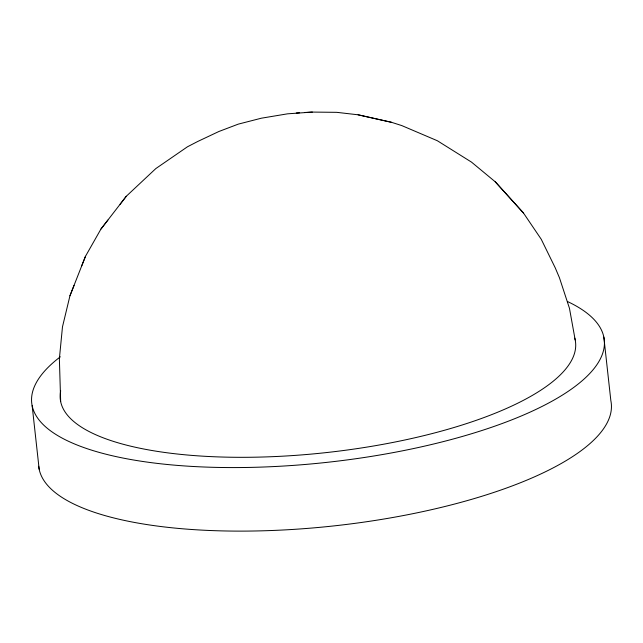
<?xml version="1.0" encoding="UTF-8"?>
<svg xmlns="http://www.w3.org/2000/svg" width="643" height="643" viewBox="0 0 643 643"><rect width="100%" height="100%" fill="white"/><g stroke="black" fill="none" stroke-linecap="round" stroke-linejoin="round"><path stroke-width="0.96" d="M575.18 339.906L569.457 308.278L559.434 277.72L555.206 267.777L541.229 239.244L523.434 212.962L502.127 189.38L495.223 181.776L471.512 162.124L437.328 140.729L401.795 125.594L391.539 122.315L358.103 114.8L336.699 112.332L312.321 112.083L287.558 113.827L261.363 118.199L238.256 124.139L218.877 131.502L197.714 141.484L187.443 146.797L155.823 168.579L126.277 196.276L100.935 229.069L85.495 256.284L69.95 295.772L62.475 326.877L59.373 358.738L60.667 401.618M81.661 265.953L85.495 256.284M69.95 295.772L74.041 285.46M120.088 204.273L126.277 196.276M100.935 229.069L107.879 220.091M304.935 112.477L312.321 112.083M296.278 112.967L299.525 112.806M391.539 122.315L358.103 114.8M523.434 212.962L495.223 181.776M603.833 337.117L610.85 400.653A288.008 91.386 -6.3 0 1 338.853 525.347A288.008 91.386 -6.3 0 1 38.709 466.271M32.15 405.685L39.167 469.221M567.496 301.527A288.008 91.386 -6.3 0 1 326.789 462.373A288.008 91.386 -6.3 0 1 60.321 356.817M574.754 338.154A259.201 82.248 -6.3 0 1 320.536 453.194A259.201 82.248 -6.3 0 1 60.691 390.799"/></g></svg>
